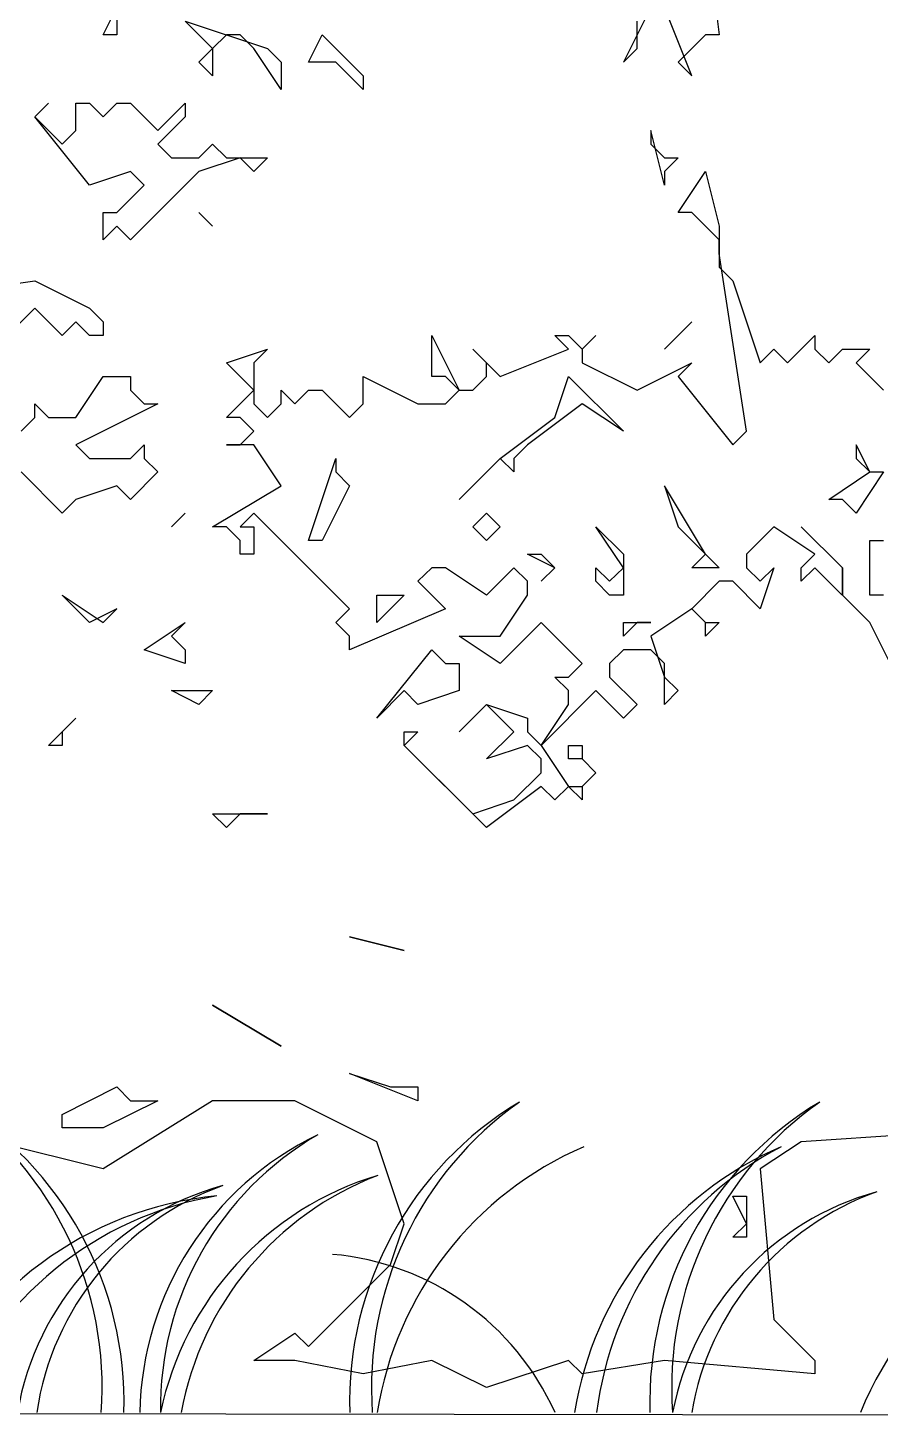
# Model space of a CAD drawing. Header units: millimetres. Extents: x 3633 to 4629, y 3430 to 3787.
# Drawn here: x 4031.976 to 4035.033, y 3463.428 to 3468.424 of the extents above; entities that cross this region are included whole.
import ezdxf

# ---------------------------------------------------------------- set-up
doc = ezdxf.new("R2010")
doc.units = ezdxf.units.MM

# ---------------------------------------------------------------- blocks, each defined once
blk = doc.blocks.new('Pine 3 Elev_133')
at = {"color": 0}
for p, q in [((134.8, 2135.9), (154.8, 1976.2)), ((-745.2, 1976.2), (-725.2, 2016.2)), ((-725.2, 2016.2), (-725.2, 1976.2)), ((54.8, 2016.2), (14.8, 1936.3)), ((114.8, 1916.3), (74.8, 2016.2)), ((-585.2, 1956.3), (-625.2, 1996.2)), ((-625.2, 1996.2), (-505.2, 1956.3)), ((34.8, 1956.3), (34.8, 1996.2)), ((-725.2, 1976.2), (-745.2, 1976.2)), ((-565.2, 1976.2), (-585.2, 1956.3)), ((-545.2, 1976.2), (-565.2, 1976.2)), ((-525.2, 1956.3), (-545.2, 1976.2)), ((-445.2, 1936.3), (-425.2, 1976.2)), ((-425.2, 1976.2), (-365.2, 1916.3)), ((134.8, 1976.2), (94.8, 1936.3)), ((154.8, 1976.2), (134.8, 1976.2)), ((-605.2, 1936.3), (-585.2, 1956.3)), ((-585.2, 1956.3), (-585.2, 1916.3)), ((-485.2, 1896.4), (-525.2, 1956.3)), ((-505.2, 1956.3), (-485.2, 1936.3)), ((14.8, 1936.3), (34.8, 1956.3)), ((-585.2, 1916.3), (-605.2, 1936.3)), ((-485.2, 1936.3), (-485.2, 1896.4)), ((-405.2, 1936.3), (-445.2, 1936.3)), ((-365.2, 1896.4), (-405.2, 1936.3)), ((94.8, 1936.3), (114.8, 1916.3)), ((-365.2, 1916.3), (-365.2, 1896.4)), ((-845.2, 1856.5), (-825.2, 1876.4)), ((-825.2, 1876.4), (-845.2, 1856.5)), ((-785.2, 1836.5), (-785.2, 1876.4)), ((-785.2, 1876.4), (-765.2, 1876.4)), ((-765.2, 1876.4), (-745.2, 1856.5)), ((-745.2, 1856.5), (-725.2, 1876.4)), ((-725.2, 1876.4), (-705.2, 1876.4)), ((-705.2, 1876.4), (-665.2, 1836.5)), ((-665.2, 1836.5), (-625.2, 1876.4)), ((-625.2, 1876.4), (-625.2, 1856.5)), ((-765.2, 1756.7), (-845.2, 1856.5)), ((-845.2, 1856.5), (-805.2, 1816.5)), ((-625.2, 1856.5), (-665.2, 1816.5)), ((-805.2, 1816.5), (-785.2, 1836.5)), ((74.8, 1756.7), (54.8, 1836.5)), ((54.8, 1836.5), (54.8, 1816.5)), ((-665.2, 1816.5), (-645.2, 1796.6)), ((-605.2, 1796.6), (-585.2, 1816.5)), ((-585.2, 1816.5), (-565.2, 1796.6)), ((54.8, 1816.5), (74.8, 1796.6)), ((-645.2, 1796.6), (-605.2, 1796.6)), ((-545.2, 1796.6), (-605.2, 1776.6)), ((-565.2, 1796.6), (-505.2, 1796.6)), ((-525.2, 1776.6), (-545.2, 1796.6)), ((-505.2, 1796.6), (-525.2, 1776.6)), ((74.8, 1796.6), (94.8, 1796.6)), ((94.8, 1796.6), (74.8, 1776.6)), ((-705.2, 1776.6), (-765.2, 1756.7)), ((-605.2, 1776.6), (-705.2, 1676.8)), ((-685.2, 1756.7), (-705.2, 1776.6)), ((74.8, 1776.6), (74.8, 1756.7)), ((94.8, 1716.7), (134.8, 1776.6)), ((134.8, 1776.6), (154.8, 1696.8)), ((-725.2, 1716.7), (-685.2, 1756.7)), ((-745.2, 1676.8), (-745.2, 1716.7)), ((-745.2, 1716.7), (-725.2, 1716.7)), ((-605.2, 1716.7), (-585.2, 1696.8)), ((-585.2, 1696.8), (-605.2, 1716.7)), ((114.8, 1716.7), (94.8, 1716.7)), ((154.8, 1676.8), (114.8, 1716.7)), ((-725.2, 1696.8), (-745.2, 1676.8)), ((-705.2, 1676.8), (-725.2, 1696.8)), ((154.8, 1696.8), (154.8, 1636.9)), ((154.8, 1656.8), (154.8, 1676.8)), ((194.8, 1397.3), (154.8, 1656.8)), ((154.8, 1636.9), (174.8, 1616.9)), ((-985.2, 1597), (-845.2, 1616.9)), ((-845.2, 1616.9), (-765.2, 1577)), ((174.8, 1616.9), (214.8, 1497.1)), ((-845.2, 1577), (-905.2, 1517.1)), ((-805.2, 1537.1), (-845.2, 1577)), ((-765.2, 1577), (-745.2, 1557)), ((-785.2, 1557), (-805.2, 1537.1)), ((-765.2, 1537.1), (-785.2, 1557)), ((-745.2, 1557), (-745.2, 1537.1)), ((114.8, 1557), (74.8, 1517.1)), ((74.8, 1517.1), (114.8, 1557)), ((-745.2, 1537.1), (-765.2, 1537.1)), ((-265.2, 1477.2), (-265.2, 1537.1)), ((-265.2, 1537.1), (-225.2, 1457.2)), ((-65.2, 1517.1), (-85.2, 1537.1)), ((-85.2, 1537.1), (-65.2, 1537.1)), ((-65.2, 1537.1), (-45.2, 1517.1)), ((-45.2, 1517.1), (-25.2, 1537.1)), ((-25.2, 1537.1), (-45.2, 1517.1)), ((254.8, 1497.1), (294.8, 1537.1)), ((294.8, 1537.1), (294.8, 1517.1)), ((-565.2, 1497.1), (-505.2, 1517.1)), ((-505.2, 1517.1), (-525.2, 1497.1)), ((-185.2, 1497.1), (-205.2, 1517.1)), ((-205.2, 1517.1), (-165.2, 1477.2)), ((-165.2, 1477.2), (-65.2, 1517.1)), ((-45.2, 1517.1), (-45.2, 1497.1)), ((214.8, 1497.1), (234.8, 1517.1)), ((234.8, 1517.1), (254.8, 1497.1)), ((294.8, 1517.1), (314.8, 1497.1)), ((314.8, 1497.1), (334.8, 1517.1)), ((334.8, 1517.1), (374.8, 1517.1)), ((374.8, 1517.1), (354.8, 1497.1)), ((-525.2, 1457.2), (-565.2, 1497.1)), ((-525.2, 1497.1), (-525.2, 1437.3)), ((-185.2, 1477.2), (-185.2, 1497.1)), ((-45.2, 1497.1), (34.8, 1457.2)), ((34.8, 1457.2), (114.8, 1497.1)), ((114.8, 1497.1), (94.8, 1477.2)), ((354.8, 1497.1), (394.8, 1457.2)), ((-785.2, 1417.3), (-745.2, 1477.2)), ((-745.2, 1477.2), (-705.2, 1477.2)), ((-705.2, 1477.2), (-705.2, 1457.2)), ((-365.2, 1437.3), (-365.2, 1477.2)), ((-365.2, 1477.2), (-285.2, 1437.3)), ((-245.2, 1477.2), (-265.2, 1477.2)), ((-225.2, 1457.2), (-245.2, 1477.2)), ((-205.2, 1457.2), (-185.2, 1477.2)), ((-85.2, 1417.3), (-65.2, 1477.2)), ((-65.2, 1477.2), (14.8, 1397.3)), ((94.8, 1477.2), (174.8, 1377.4)), ((-705.2, 1457.2), (-685.2, 1437.3)), ((-565.2, 1417.3), (-525.2, 1457.2)), ((-485.2, 1437.3), (-485.2, 1457.2)), ((-485.2, 1457.2), (-465.2, 1437.3)), ((-465.2, 1437.3), (-445.2, 1457.2)), ((-445.2, 1457.2), (-425.2, 1457.2)), ((-425.2, 1457.2), (-385.2, 1417.3)), ((-245.2, 1437.3), (-225.2, 1457.2)), ((-225.2, 1457.2), (-205.2, 1457.2)), ((-845.2, 1417.3), (-845.2, 1437.3)), ((-845.2, 1437.3), (-825.2, 1417.3)), ((-665.2, 1437.3), (-785.2, 1377.4)), ((-685.2, 1437.3), (-665.2, 1437.3)), ((-525.2, 1437.3), (-505.2, 1417.3)), ((-505.2, 1417.3), (-485.2, 1437.3)), ((-385.2, 1417.3), (-365.2, 1437.3)), ((-285.2, 1437.3), (-245.2, 1437.3)), ((-45.2, 1437.3), (-125.2, 1377.4)), ((14.8, 1397.3), (-45.2, 1437.3)), ((-865.2, 1397.3), (-845.2, 1417.3)), ((-825.2, 1417.3), (-785.2, 1417.3)), ((-545.2, 1417.3), (-565.2, 1417.3)), ((-525.2, 1397.3), (-545.2, 1417.3)), ((-165.2, 1357.4), (-85.2, 1417.3)), ((-545.2, 1377.4), (-525.2, 1397.3)), ((174.8, 1377.4), (194.8, 1397.3)), ((-785.2, 1377.4), (-765.2, 1357.4)), ((-705.2, 1357.4), (-685.2, 1377.4)), ((-685.2, 1377.4), (-685.2, 1357.4)), ((-525.2, 1377.4), (-565.2, 1377.4)), ((-565.2, 1377.4), (-545.2, 1377.4)), ((-485.2, 1317.5), (-525.2, 1377.4)), ((-125.2, 1377.4), (-145.2, 1357.4)), ((374.8, 1337.5), (354.8, 1377.4)), ((354.8, 1377.4), (354.8, 1357.4)), ((-765.2, 1357.4), (-705.2, 1357.4)), ((-685.2, 1357.4), (-665.2, 1337.5)), ((-445.2, 1237.6), (-405.2, 1357.4)), ((-405.2, 1357.4), (-405.2, 1337.5)), ((-165.2, 1357.4), (-225.2, 1297.5)), ((-225.2, 1297.5), (-165.2, 1357.4)), ((-145.2, 1337.5), (-165.2, 1357.4)), ((-145.2, 1357.4), (-145.2, 1337.5)), ((354.8, 1357.4), (374.8, 1337.5)), ((-805.2, 1277.6), (-865.2, 1337.5)), ((-665.2, 1337.5), (-705.2, 1297.5)), ((-405.2, 1337.5), (-385.2, 1317.5)), ((314.8, 1297.5), (374.8, 1337.5)), ((394.8, 1337.5), (354.8, 1277.6)), ((374.8, 1337.5), (394.8, 1337.5)), ((-725.2, 1317.5), (-785.2, 1297.5)), ((-705.2, 1297.5), (-725.2, 1317.5)), ((-585.2, 1257.6), (-485.2, 1317.5)), ((-385.2, 1317.5), (-425.2, 1237.6)), ((134.8, 1217.7), (74.8, 1317.5)), ((74.8, 1317.5), (94.8, 1257.6)), ((-785.2, 1297.5), (-805.2, 1277.6)), ((334.8, 1297.5), (314.8, 1297.5)), ((354.8, 1277.6), (334.8, 1297.5)), ((-645.2, 1257.6), (-625.2, 1277.6)), ((-625.2, 1277.6), (-645.2, 1257.6)), ((-525.2, 1277.6), (-545.2, 1257.6)), ((-385.2, 1137.8), (-525.2, 1277.6)), ((-205.2, 1257.6), (-185.2, 1277.6)), ((-185.2, 1277.6), (-165.2, 1257.6)), ((-565.2, 1257.6), (-585.2, 1257.6)), ((-545.2, 1237.6), (-565.2, 1257.6)), ((-545.2, 1257.6), (-525.2, 1257.6)), ((-525.2, 1257.6), (-525.2, 1217.7)), ((-185.2, 1237.6), (-205.2, 1257.6)), ((-165.2, 1257.6), (-185.2, 1237.6)), ((14.8, 1197.7), (-25.2, 1257.6)), ((-25.2, 1257.6), (14.8, 1217.7)), ((94.8, 1257.6), (154.8, 1197.7)), ((234.8, 1257.6), (194.8, 1217.7)), ((294.8, 1217.7), (234.8, 1257.6)), ((334.8, 1197.7), (274.8, 1257.6)), ((274.8, 1257.6), (334.8, 1197.7)), ((-545.2, 1217.7), (-545.2, 1237.6)), ((-425.2, 1237.6), (-445.2, 1237.6)), ((374.8, 1237.6), (394.8, 1237.6)), ((374.8, 1157.8), (374.8, 1237.6)), ((-525.2, 1217.7), (-545.2, 1217.7)), ((-85.2, 1197.7), (-125.2, 1217.7)), ((-125.2, 1217.7), (-105.2, 1217.7)), ((-105.2, 1217.7), (-85.2, 1197.7)), ((14.8, 1217.7), (14.8, 1157.8)), ((114.8, 1197.7), (134.8, 1217.7)), ((194.8, 1217.7), (194.8, 1197.7)), ((274.8, 1197.7), (294.8, 1217.7)), ((-265.2, 1197.7), (-285.2, 1177.8)), ((-245.2, 1197.7), (-265.2, 1197.7)), ((-185.2, 1157.8), (-245.2, 1197.7)), ((-145.2, 1197.7), (-185.2, 1157.8)), ((-125.2, 1177.8), (-145.2, 1197.7)), ((-85.2, 1197.7), (-105.2, 1177.8)), ((-105.2, 1177.8), (-85.2, 1197.7)), ((-25.2, 1177.8), (-25.2, 1197.7)), ((-25.2, 1197.7), (-5.2, 1177.8)), ((-5.2, 1177.8), (14.8, 1197.7)), ((154.8, 1197.7), (114.8, 1197.7)), ((194.8, 1197.7), (214.8, 1177.8)), ((214.8, 1177.8), (234.8, 1197.7)), ((234.8, 1197.7), (214.8, 1137.8)), ((294.8, 1197.7), (274.8, 1177.8)), ((274.8, 1177.8), (274.8, 1197.7)), ((374.8, 1117.9), (294.8, 1197.7)), ((334.8, 1157.8), (334.8, 1197.7)), ((334.8, 1197.7), (334.8, 1157.8)), ((-285.2, 1177.8), (-245.2, 1137.8)), ((-125.2, 1157.8), (-125.2, 1177.8)), ((-5.2, 1157.8), (-25.2, 1177.8)), ((154.8, 1177.8), (114.8, 1137.8)), ((174.8, 1177.8), (154.8, 1177.8)), ((214.8, 1137.8), (174.8, 1177.8)), ((-765.2, 1117.9), (-805.2, 1157.8)), ((-805.2, 1157.8), (-745.2, 1117.9)), ((-345.2, 1117.9), (-345.2, 1157.8)), ((-345.2, 1157.8), (-305.2, 1157.8)), ((-305.2, 1157.8), (-345.2, 1117.9)), ((-165.2, 1097.9), (-125.2, 1157.8)), ((14.8, 1157.8), (-5.2, 1157.8)), ((394.8, 1157.8), (374.8, 1157.8)), ((-725.2, 1137.8), (-765.2, 1117.9)), ((-745.2, 1117.9), (-725.2, 1137.8)), ((-405.2, 1117.9), (-385.2, 1137.8)), ((-245.2, 1137.8), (-385.2, 1077.9)), ((114.8, 1137.8), (54.8, 1097.9)), ((114.8, 1137.8), (134.8, 1117.9)), ((134.8, 1117.9), (114.8, 1137.8)), ((-685.2, 1077.9), (-625.2, 1117.9)), ((-625.2, 1117.9), (-645.2, 1097.9)), ((-385.2, 1097.9), (-405.2, 1117.9)), ((-105.2, 1117.9), (-165.2, 1058)), ((-45.2, 1058), (-105.2, 1117.9)), ((34.8, 1117.9), (14.8, 1097.9)), ((14.8, 1097.9), (14.8, 1117.9)), ((14.8, 1117.9), (54.8, 1117.9)), ((54.8, 1117.9), (34.8, 1117.9)), ((134.8, 1117.9), (154.8, 1117.9)), ((154.8, 1117.9), (134.8, 1097.9)), ((134.8, 1097.9), (134.8, 1117.9)), ((414.8, 1038), (374.8, 1117.9)), ((-645.2, 1097.9), (-625.2, 1077.9)), ((-385.2, 1077.9), (-385.2, 1097.9)), ((-165.2, 1058), (-225.2, 1097.9)), ((-225.2, 1097.9), (-165.2, 1097.9)), ((54.8, 1097.9), (74.8, 1038)), ((-625.2, 1058), (-685.2, 1077.9)), ((-625.2, 1077.9), (-625.2, 1058)), ((-345.2, 978.1), (-265.2, 1077.9)), ((-265.2, 1077.9), (-245.2, 1058)), ((14.8, 1077.9), (-5.2, 1058)), ((54.8, 1077.9), (14.8, 1077.9)), ((74.8, 1058), (54.8, 1077.9)), ((-245.2, 1058), (-225.2, 1058)), ((-225.2, 1058), (-225.2, 1018.1)), ((-65.2, 1018.1), (-85.2, 1038)), ((-85.2, 1038), (-65.2, 1038)), ((-65.2, 1038), (-45.2, 1058)), ((-5.2, 1058), (-5.2, 1038)), ((-5.2, 1038), (34.8, 998.1)), ((74.8, 998.1), (74.8, 1058)), ((74.8, 1038), (94.8, 1018.1)), ((-605.2, 998.1), (-645.2, 1018.1)), ((-645.2, 1018.1), (-585.2, 1018.1)), ((-585.2, 1018.1), (-605.2, 998.1)), ((-305.2, 1018.1), (-345.2, 978.1)), ((-285.2, 998.1), (-305.2, 1018.1)), ((-225.2, 1018.1), (-285.2, 998.1)), ((-25.2, 1018.1), (-105.2, 938.2)), ((-65.2, 998.1), (-65.2, 1018.1)), ((14.8, 978.1), (-25.2, 1018.1)), ((94.8, 1018.1), (74.8, 998.1)), ((-185.2, 998.1), (-225.2, 958.2)), ((-225.2, 958.2), (-185.2, 998.1)), ((-145.2, 958.2), (-185.2, 998.1)), ((-185.2, 998.1), (-125.2, 978.1)), ((-105.2, 938.2), (-65.2, 998.1)), ((34.8, 998.1), (14.8, 978.1)), ((-825.2, 938.2), (-785.2, 978.1)), ((-785.2, 978.1), (-805.2, 958.2)), ((-125.2, 978.1), (-125.2, 958.2)), ((-805.2, 958.2), (-805.2, 938.2)), ((-305.2, 938.2), (-305.2, 958.2)), ((-305.2, 958.2), (-285.2, 958.2)), ((-285.2, 958.2), (-305.2, 938.2)), ((-185.2, 918.3), (-145.2, 958.2)), ((-125.2, 958.2), (-105.2, 938.2)), ((-805.2, 938.2), (-825.2, 938.2)), ((-185.2, 818.4), (-305.2, 938.2)), ((-305.2, 938.2), (-205.2, 838.4)), ((-125.2, 938.2), (-185.2, 918.3)), ((-105.2, 918.3), (-125.2, 938.2)), ((-105.2, 938.2), (-65.2, 878.3)), ((-65.2, 918.3), (-65.2, 938.2)), ((-65.2, 938.2), (-45.2, 938.2)), ((-45.2, 938.2), (-45.2, 918.3)), ((-105.2, 898.3), (-105.2, 918.3)), ((-45.2, 918.3), (-65.2, 918.3)), ((-25.2, 898.3), (-45.2, 918.3)), ((-45.2, 918.3), (-25.2, 898.3)), ((-145.2, 858.4), (-105.2, 898.3)), ((-45.2, 878.3), (-25.2, 898.3)), ((-25.2, 898.3), (-45.2, 878.3)), ((-105.2, 878.3), (-185.2, 818.4)), ((-85.2, 858.4), (-105.2, 878.3)), ((-65.2, 878.3), (-85.2, 858.4)), ((-65.2, 878.3), (-45.2, 878.3)), ((-45.2, 858.4), (-65.2, 878.3)), ((-45.2, 878.3), (-45.2, 858.4)), ((-205.2, 838.4), (-145.2, 858.4)), ((-565.2, 818.4), (-585.2, 838.4)), ((-585.2, 838.4), (-505.2, 838.4)), ((-545.2, 838.4), (-565.2, 818.4)), ((-505.2, 838.4), (-545.2, 838.4)), ((-385.2, 658.7), (-305.2, 638.8)), ((-305.2, 638.8), (-385.2, 658.7)), ((-585.2, 558.9), (-485.2, 499)), ((-485.2, 499), (-585.2, 558.9)), ((-285.2, 419.2), (-385.2, 459.1)), ((-385.2, 459.1), (-325.2, 439.2)), ((-805.2, 399.2), (-725.2, 439.2)), ((-725.2, 439.2), (-705.2, 419.2)), ((-325.2, 439.2), (-285.2, 439.2)), ((-285.2, 439.2), (-285.2, 419.2)), ((-585.2, 419.2), (-745.2, 319.4)), ((-665.2, 419.2), (-745.2, 379.3)), ((-705.2, 419.2), (-665.2, 419.2)), ((-465.2, 419.2), (-585.2, 419.2)), ((-345.2, 359.3), (-465.2, 419.2)), ((-805.2, 379.3), (-805.2, 399.2)), ((873.8, 399.2), (274.8, 359.3)), ((-745.2, 379.3), (-805.2, 379.3)), ((-745.2, 319.4), (-905.2, 359.3)), ((-305.2, 239.5), (-345.2, 359.3)), ((274.8, 359.3), (214.8, 319.4)), ((214.8, 319.4), (234.8, 99.8)), ((194.8, 239.5), (174.8, 279.5)), ((174.8, 279.5), (194.8, 279.5)), ((194.8, 279.5), (194.8, 219.6)), ((-325.2, 179.7), (-305.2, 239.5)), ((174.8, 219.6), (194.8, 239.5)), ((194.8, 219.6), (174.8, 219.6)), ((-445.2, 59.9), (-325.2, 179.7)), ((234.8, 99.8), (294.8, 39.9)), ((-525.2, 39.9), (-465.2, 79.8)), ((-465.2, 79.8), (-445.2, 59.9)), ((-465.2, 39.9), (-525.2, 39.9)), ((-365.2, 20), (-465.2, 39.9)), ((-265.2, 39.9), (-365.2, 20)), ((-185.2, 0), (-265.2, 39.9)), ((-65.2, 39.9), (-185.2, 0)), ((-45.2, 20), (-65.2, 39.9)), ((74.8, 39.9), (-45.2, 20)), ((294.8, 20), (74.8, 39.9)), ((294.8, 39.9), (294.8, 20))]:
    blk.add_line(p, q, dxfattribs=at)

msp = doc.modelspace()

# ---------------------------------------------------------------- linework, layer by layer
at = {"color": 0}
msp.add_line((4029.6134, 3463.4586), (4049.7599, 3463.4278), dxfattribs=at)
for centre, radius, start, end in [((4031.0679, 3463.4967), 1.2532, 358.2564, 59.0847), ((4030.9894, 3463.5478), 1.2532, 355.918, 54.8025), ((4034.3831, 3463.4967), 1.2532, 120.9153, 181.7436), ((4034.4616, 3463.5478), 1.2532, 125.1975, 184.082), ((4035.4599, 3463.4967), 1.2532, 120.9153, 181.7436), ((4035.5384, 3463.5478), 1.2532, 125.1975, 184.082), ((4033.5054, 3463.4381), 1.1279, 115.7068, 178.9593), ((4033.5799, 3463.4775), 1.1279, 119.989, 180.9593), ((4034.4669, 3463.2611), 1.2532, 113.3716, 170.93), ((4035.1748, 3463.2611), 1.2532, 113.3716, 170.93), ((4035.2593, 3463.3014), 1.2532, 117.6539, 172.7928), ((4033.5564, 3463.2289), 1.1279, 106.7576, 168.2484), ((4033.6361, 3463.2562), 1.1279, 111.0398, 169.6613), ((4032.9468, 3463.2863), 1.0226, 105.3788, 170.2977), ((4033.0197, 3463.3093), 1.0226, 109.661, 171.6027), ((4035.2923, 3463.2639), 1.0226, 105.3788, 169.0232), ((4035.3651, 3463.2869), 1.0226, 109.661, 170.3333), ((4032.7711, 3462.9875), 1.2532, 95.3506, 157.9162), ((4032.864, 3462.9997), 1.2532, 99.6328, 158.5173), ((4036.1237, 3462.9875), 1.2532, 95.3506, 157.9162), ((4032.9848, 3463.0626), 0.9668, 24.1831, 85.0409)]:
    msp.add_arc(centre, radius, start, end, dxfattribs=at)

# ---------------------------------------------------------------- block references
at = {"color": 0, "xscale": 0.002454764377558604, "yscale": 0.002454764377558604, "zscale": 0.002454764377558604}
msp.add_blockref('Pine 3 Elev_133', (4034.0755, 3463.5478), dxfattribs=at)

doc.saveas('drawing.dxf')
